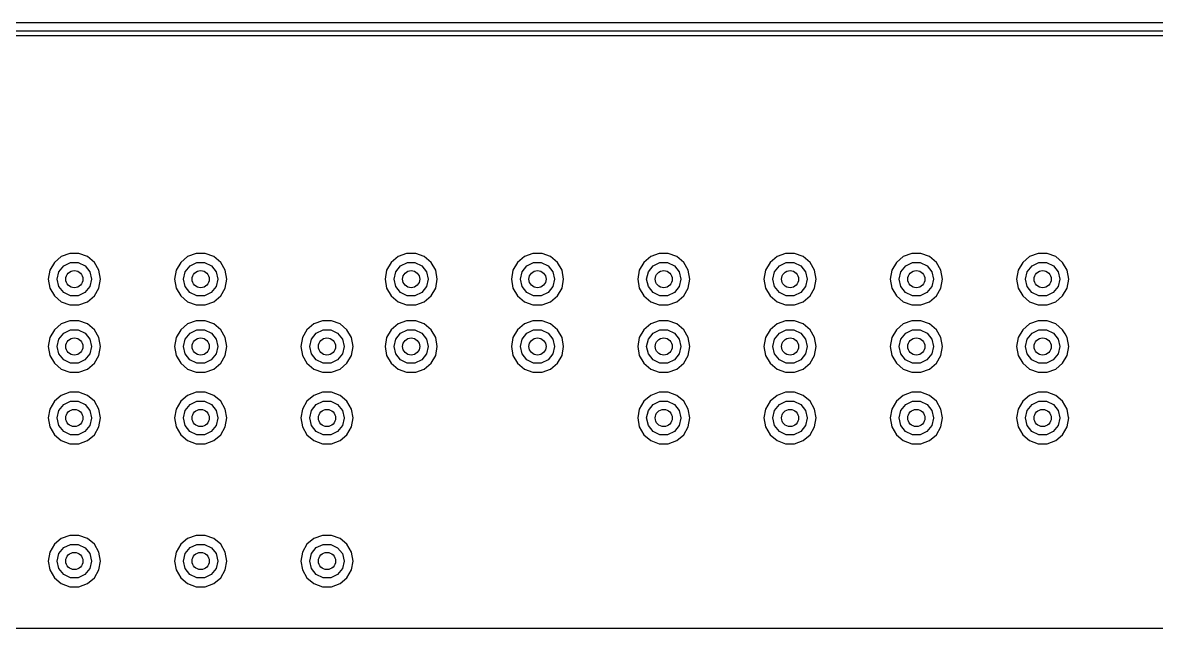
# Model space of a CAD drawing. Extents: x 2.01 to 4.77, y -4.11 to -1.35.
# Drawn here: x 3.106 to 3.636, y -1.636 to -1.352 of the extents above; entities that cross this region are included whole.
import ezdxf

# ---------------------------------------------------------------- set-up
doc = ezdxf.new("R2010")
doc.units = 0
doc.header["$MEASUREMENT"] = 0
doc.layers.add('BLACK', color=7, linetype='CONTINUOUS')

msp = doc.modelspace()

# ---------------------------------------------------------------- linework, layer by layer
at = {"layer": 'BLACK', "linetype": 'CONTINUOUS'}
for p, q in [((2.17516, -1.3524), (4.61217, -1.3524)), ((4.61217, -1.35633), (2.17516, -1.35633)), ((2.17611, -1.35837), (4.61123, -1.35837)), ((3.12382, -1.46187), (3.12057, -1.4646)), ((3.1278, -1.46042), (3.12382, -1.46187)), ((3.13204, -1.46042), (3.1278, -1.46042)), ((3.13602, -1.46187), (3.13204, -1.46042)), ((3.13927, -1.4646), (3.13602, -1.46187)), ((3.18287, -1.46187), (3.17963, -1.4646)), ((3.18686, -1.46042), (3.18287, -1.46187)), ((3.1911, -1.46042), (3.18686, -1.46042)), ((3.19508, -1.46187), (3.1911, -1.46042)), ((3.19833, -1.4646), (3.19508, -1.46187)), ((3.2813, -1.46187), (3.27805, -1.4646)), ((3.28528, -1.46042), (3.2813, -1.46187)), ((3.28952, -1.46042), (3.28528, -1.46042)), ((3.2935, -1.46187), (3.28952, -1.46042)), ((3.29675, -1.4646), (3.2935, -1.46187)), ((3.34035, -1.46187), (3.33711, -1.4646)), ((3.34434, -1.46042), (3.34035, -1.46187)), ((3.34858, -1.46042), (3.34434, -1.46042)), ((3.35256, -1.46187), (3.34858, -1.46042)), ((3.35581, -1.4646), (3.35256, -1.46187)), ((3.39941, -1.46187), (3.39616, -1.4646)), ((3.40339, -1.46042), (3.39941, -1.46187)), ((3.40763, -1.46042), (3.40339, -1.46042)), ((3.41161, -1.46187), (3.40763, -1.46042)), ((3.41486, -1.4646), (3.41161, -1.46187)), ((3.45846, -1.46187), (3.45522, -1.4646)), ((3.46245, -1.46042), (3.45846, -1.46187)), ((3.46669, -1.46042), (3.46245, -1.46042)), ((3.47067, -1.46187), (3.46669, -1.46042)), ((3.47392, -1.4646), (3.47067, -1.46187)), ((3.51752, -1.46187), (3.51427, -1.4646)), ((3.5215, -1.46042), (3.51752, -1.46187)), ((3.52574, -1.46042), (3.5215, -1.46042)), ((3.52972, -1.46187), (3.52574, -1.46042)), ((3.53297, -1.4646), (3.52972, -1.46187)), ((3.57657, -1.46187), (3.57333, -1.4646)), ((3.58056, -1.46042), (3.57657, -1.46187)), ((3.5848, -1.46042), (3.58056, -1.46042)), ((3.58878, -1.46187), (3.5848, -1.46042)), ((3.59203, -1.4646), (3.58878, -1.46187)), ((3.11845, -1.46827), (3.11772, -1.47244)), ((3.12057, -1.4646), (3.11845, -1.46827)), ((3.12272, -1.46896), (3.12494, -1.46618)), ((3.12494, -1.46618), (3.12815, -1.46464)), ((3.12815, -1.46464), (3.13171, -1.46464)), ((3.13171, -1.46464), (3.13491, -1.46619)), ((3.13491, -1.46619), (3.13713, -1.46897)), ((3.14139, -1.46827), (3.13927, -1.4646)), ((3.14213, -1.47244), (3.14139, -1.46827)), ((3.17751, -1.46827), (3.17677, -1.47244)), ((3.17963, -1.4646), (3.17751, -1.46827)), ((3.18177, -1.46896), (3.184, -1.46618)), ((3.184, -1.46618), (3.1872, -1.46464)), ((3.1872, -1.46464), (3.19076, -1.46464)), ((3.19076, -1.46464), (3.19397, -1.46619)), ((3.19397, -1.46619), (3.19618, -1.46897)), ((3.20045, -1.46827), (3.19833, -1.4646)), ((3.20118, -1.47244), (3.20045, -1.46827)), ((3.27593, -1.46827), (3.2752, -1.47244)), ((3.27805, -1.4646), (3.27593, -1.46827)), ((3.2802, -1.46896), (3.28242, -1.46618)), ((3.28242, -1.46618), (3.28563, -1.46464)), ((3.28563, -1.46464), (3.28919, -1.46464)), ((3.28919, -1.46464), (3.29239, -1.46619)), ((3.29239, -1.46619), (3.29461, -1.46897)), ((3.29887, -1.46827), (3.29675, -1.4646)), ((3.29961, -1.47244), (3.29887, -1.46827)), ((3.33499, -1.46827), (3.33425, -1.47244)), ((3.33711, -1.4646), (3.33499, -1.46827)), ((3.33925, -1.46896), (3.34148, -1.46618)), ((3.34148, -1.46618), (3.34468, -1.46464)), ((3.34468, -1.46464), (3.34824, -1.46464)), ((3.34824, -1.46464), (3.35145, -1.46619)), ((3.35145, -1.46619), (3.35367, -1.46897)), ((3.35793, -1.46827), (3.35581, -1.4646)), ((3.35866, -1.47244), (3.35793, -1.46827)), ((3.39404, -1.46827), (3.39331, -1.47244)), ((3.39616, -1.4646), (3.39404, -1.46827)), ((3.39831, -1.46896), (3.40053, -1.46618)), ((3.40053, -1.46618), (3.40374, -1.46464)), ((3.40374, -1.46464), (3.4073, -1.46464)), ((3.4073, -1.46464), (3.4105, -1.46619)), ((3.4105, -1.46619), (3.41272, -1.46897)), ((3.41698, -1.46827), (3.41486, -1.4646)), ((3.41772, -1.47244), (3.41698, -1.46827)), ((3.4531, -1.46827), (3.45236, -1.47244)), ((3.45522, -1.4646), (3.4531, -1.46827)), ((3.45736, -1.46896), (3.45959, -1.46618)), ((3.45959, -1.46618), (3.46279, -1.46464)), ((3.46279, -1.46464), (3.46635, -1.46464)), ((3.46635, -1.46464), (3.46956, -1.46619)), ((3.46956, -1.46619), (3.47178, -1.46897)), ((3.47604, -1.46827), (3.47392, -1.4646)), ((3.47677, -1.47244), (3.47604, -1.46827)), ((3.51215, -1.46827), (3.51142, -1.47244)), ((3.51427, -1.4646), (3.51215, -1.46827)), ((3.51642, -1.46896), (3.51864, -1.46618)), ((3.51864, -1.46618), (3.52185, -1.46464)), ((3.52185, -1.46464), (3.52541, -1.46464)), ((3.52541, -1.46464), (3.52861, -1.46619)), ((3.52861, -1.46619), (3.53083, -1.46897)), ((3.53509, -1.46827), (3.53297, -1.4646)), ((3.53583, -1.47244), (3.53509, -1.46827)), ((3.57121, -1.46827), (3.57047, -1.47244)), ((3.57333, -1.4646), (3.57121, -1.46827)), ((3.57547, -1.46896), (3.5777, -1.46618)), ((3.5777, -1.46618), (3.5809, -1.46464)), ((3.5809, -1.46464), (3.58446, -1.46464)), ((3.58446, -1.46464), (3.58767, -1.46619)), ((3.58767, -1.46619), (3.58989, -1.46897)), ((3.59415, -1.46827), (3.59203, -1.4646)), ((3.59488, -1.47244), (3.59415, -1.46827)), ((3.11772, -1.47244), (3.11845, -1.47662)), ((3.12192, -1.47243), (3.12272, -1.46896)), ((3.12271, -1.4759), (3.12192, -1.47243)), ((3.13792, -1.47247), (3.13712, -1.47594)), ((3.13713, -1.46897), (3.13792, -1.47244)), ((3.13792, -1.47244), (3.13792, -1.47247)), ((3.14139, -1.47662), (3.14213, -1.47244)), ((3.17677, -1.47244), (3.17751, -1.47662)), ((3.18098, -1.47243), (3.18177, -1.46896)), ((3.18176, -1.4759), (3.18098, -1.47243)), ((3.19698, -1.47247), (3.19617, -1.47594)), ((3.19618, -1.46897), (3.19698, -1.47244)), ((3.19698, -1.47244), (3.19698, -1.47247)), ((3.20045, -1.47662), (3.20118, -1.47244)), ((3.2752, -1.47244), (3.27593, -1.47662)), ((3.2794, -1.47243), (3.2802, -1.46896)), ((3.28019, -1.4759), (3.2794, -1.47243)), ((3.2954, -1.47247), (3.2946, -1.47594)), ((3.29461, -1.46897), (3.2954, -1.47244)), ((3.2954, -1.47244), (3.2954, -1.47247)), ((3.29887, -1.47662), (3.29961, -1.47244)), ((3.33425, -1.47244), (3.33499, -1.47662)), ((3.33846, -1.47243), (3.33925, -1.46896)), ((3.33924, -1.4759), (3.33846, -1.47243)), ((3.35446, -1.47247), (3.35365, -1.47594)), ((3.35367, -1.46897), (3.35446, -1.47244)), ((3.35446, -1.47244), (3.35446, -1.47247)), ((3.35793, -1.47662), (3.35866, -1.47244)), ((3.39331, -1.47244), (3.39404, -1.47662)), ((3.39751, -1.47243), (3.39831, -1.46896)), ((3.3983, -1.4759), (3.39751, -1.47243)), ((3.41351, -1.47247), (3.41271, -1.47594)), ((3.41272, -1.46897), (3.41351, -1.47244)), ((3.41351, -1.47244), (3.41351, -1.47247)), ((3.41698, -1.47662), (3.41772, -1.47244)), ((3.45236, -1.47244), (3.4531, -1.47662)), ((3.45657, -1.47243), (3.45736, -1.46896)), ((3.45735, -1.4759), (3.45657, -1.47243)), ((3.47257, -1.47247), (3.47176, -1.47594)), ((3.47178, -1.46897), (3.47257, -1.47244)), ((3.47257, -1.47244), (3.47257, -1.47247)), ((3.47604, -1.47662), (3.47677, -1.47244)), ((3.51142, -1.47244), (3.51215, -1.47662)), ((3.51562, -1.47243), (3.51642, -1.46896)), ((3.51641, -1.4759), (3.51562, -1.47243)), ((3.53162, -1.47247), (3.53082, -1.47594)), ((3.53083, -1.46897), (3.53162, -1.47244)), ((3.53162, -1.47244), (3.53162, -1.47247)), ((3.53509, -1.47662), (3.53583, -1.47244)), ((3.57047, -1.47244), (3.57121, -1.47662)), ((3.57468, -1.47243), (3.57547, -1.46896)), ((3.57546, -1.4759), (3.57468, -1.47243)), ((3.59068, -1.47247), (3.58987, -1.47594)), ((3.58989, -1.46897), (3.59068, -1.47244)), ((3.59068, -1.47244), (3.59068, -1.47247)), ((3.59415, -1.47662), (3.59488, -1.47244)), ((3.11845, -1.47662), (3.12057, -1.48029)), ((3.12492, -1.47868), (3.12271, -1.4759)), ((3.12812, -1.48024), (3.12492, -1.47868)), ((3.13489, -1.47871), (3.13168, -1.48025)), ((3.13712, -1.47594), (3.13489, -1.47871)), ((3.13927, -1.48029), (3.14139, -1.47662)), ((3.17751, -1.47662), (3.17963, -1.48029)), ((3.18397, -1.47868), (3.18176, -1.4759)), ((3.18718, -1.48024), (3.18397, -1.47868)), ((3.19395, -1.47871), (3.19074, -1.48025)), ((3.19617, -1.47594), (3.19395, -1.47871)), ((3.19833, -1.48029), (3.20045, -1.47662)), ((3.27593, -1.47662), (3.27805, -1.48029)), ((3.2824, -1.47868), (3.28019, -1.4759)), ((3.2856, -1.48024), (3.2824, -1.47868)), ((3.29237, -1.47871), (3.28916, -1.48025)), ((3.2946, -1.47594), (3.29237, -1.47871)), ((3.29675, -1.48029), (3.29887, -1.47662)), ((3.33499, -1.47662), (3.33711, -1.48029)), ((3.34145, -1.47868), (3.33924, -1.4759)), ((3.34466, -1.48024), (3.34145, -1.47868)), ((3.35143, -1.47871), (3.34822, -1.48025)), ((3.35365, -1.47594), (3.35143, -1.47871)), ((3.35581, -1.48029), (3.35793, -1.47662)), ((3.39404, -1.47662), (3.39616, -1.48029)), ((3.40051, -1.47868), (3.3983, -1.4759)), ((3.40371, -1.48024), (3.40051, -1.47868)), ((3.41048, -1.47871), (3.40727, -1.48025)), ((3.41271, -1.47594), (3.41048, -1.47871)), ((3.41486, -1.48029), (3.41698, -1.47662)), ((3.4531, -1.47662), (3.45522, -1.48029)), ((3.45957, -1.47868), (3.45735, -1.4759)), ((3.46277, -1.48024), (3.45957, -1.47868)), ((3.46954, -1.47871), (3.46633, -1.48025)), ((3.47176, -1.47594), (3.46954, -1.47871)), ((3.47392, -1.48029), (3.47604, -1.47662)), ((3.51215, -1.47662), (3.51427, -1.48029)), ((3.51862, -1.47868), (3.51641, -1.4759)), ((3.52182, -1.48024), (3.51862, -1.47868)), ((3.52859, -1.47871), (3.52538, -1.48025)), ((3.53082, -1.47594), (3.52859, -1.47871)), ((3.53297, -1.48029), (3.53509, -1.47662)), ((3.57121, -1.47662), (3.57333, -1.48029)), ((3.57768, -1.47868), (3.57546, -1.4759)), ((3.58088, -1.48024), (3.57768, -1.47868)), ((3.58765, -1.47871), (3.58444, -1.48025)), ((3.58987, -1.47594), (3.58765, -1.47871)), ((3.59203, -1.48029), (3.59415, -1.47662)), ((3.12057, -1.48029), (3.12382, -1.48301)), ((3.12382, -1.48301), (3.1278, -1.48446)), ((3.13168, -1.48025), (3.12812, -1.48024)), ((3.13204, -1.48446), (3.13602, -1.48301)), ((3.13602, -1.48301), (3.13927, -1.48029)), ((3.17963, -1.48029), (3.18287, -1.48301)), ((3.18287, -1.48301), (3.18686, -1.48446)), ((3.19074, -1.48025), (3.18718, -1.48024)), ((3.1911, -1.48446), (3.19508, -1.48301)), ((3.19508, -1.48301), (3.19833, -1.48029)), ((3.27805, -1.48029), (3.2813, -1.48301)), ((3.2813, -1.48301), (3.28528, -1.48446)), ((3.28916, -1.48025), (3.2856, -1.48024)), ((3.28952, -1.48446), (3.2935, -1.48301)), ((3.2935, -1.48301), (3.29675, -1.48029)), ((3.33711, -1.48029), (3.34035, -1.48301)), ((3.34035, -1.48301), (3.34434, -1.48446)), ((3.34822, -1.48025), (3.34466, -1.48024)), ((3.34858, -1.48446), (3.35256, -1.48301)), ((3.35256, -1.48301), (3.35581, -1.48029)), ((3.39616, -1.48029), (3.39941, -1.48301)), ((3.39941, -1.48301), (3.40339, -1.48446)), ((3.40727, -1.48025), (3.40371, -1.48024)), ((3.40763, -1.48446), (3.41161, -1.48301)), ((3.41161, -1.48301), (3.41486, -1.48029)), ((3.45522, -1.48029), (3.45846, -1.48301)), ((3.45846, -1.48301), (3.46245, -1.48446)), ((3.46633, -1.48025), (3.46277, -1.48024)), ((3.46669, -1.48446), (3.47067, -1.48301)), ((3.47067, -1.48301), (3.47392, -1.48029)), ((3.51427, -1.48029), (3.51752, -1.48301)), ((3.51752, -1.48301), (3.5215, -1.48446)), ((3.52538, -1.48025), (3.52182, -1.48024)), ((3.52574, -1.48446), (3.52972, -1.48301)), ((3.52972, -1.48301), (3.53297, -1.48029)), ((3.57333, -1.48029), (3.57657, -1.48301)), ((3.57657, -1.48301), (3.58056, -1.48446)), ((3.58444, -1.48025), (3.58088, -1.48024)), ((3.5848, -1.48446), (3.58878, -1.48301)), ((3.58878, -1.48301), (3.59203, -1.48029)), ((3.1278, -1.48446), (3.13204, -1.48446)), ((3.18686, -1.48446), (3.1911, -1.48446)), ((3.28528, -1.48446), (3.28952, -1.48446)), ((3.34434, -1.48446), (3.34858, -1.48446)), ((3.40339, -1.48446), (3.40763, -1.48446)), ((3.46245, -1.48446), (3.46669, -1.48446)), ((3.5215, -1.48446), (3.52574, -1.48446)), ((3.58056, -1.48446), (3.5848, -1.48446)), ((3.12382, -1.49337), (3.12057, -1.49609)), ((3.1278, -1.49192), (3.12382, -1.49337)), ((3.13204, -1.49192), (3.1278, -1.49192)), ((3.13602, -1.49337), (3.13204, -1.49192)), ((3.13927, -1.49609), (3.13602, -1.49337)), ((3.18287, -1.49337), (3.17963, -1.49609)), ((3.18686, -1.49192), (3.18287, -1.49337)), ((3.1911, -1.49192), (3.18686, -1.49192)), ((3.19508, -1.49337), (3.1911, -1.49192)), ((3.19833, -1.49609), (3.19508, -1.49337)), ((3.24193, -1.49337), (3.23868, -1.49609)), ((3.24591, -1.49192), (3.24193, -1.49337)), ((3.25015, -1.49192), (3.24591, -1.49192)), ((3.25413, -1.49337), (3.25015, -1.49192)), ((3.25738, -1.49609), (3.25413, -1.49337)), ((3.2813, -1.49337), (3.27805, -1.49609)), ((3.28528, -1.49192), (3.2813, -1.49337)), ((3.28952, -1.49192), (3.28528, -1.49192)), ((3.2935, -1.49337), (3.28952, -1.49192)), ((3.29675, -1.49609), (3.2935, -1.49337)), ((3.34035, -1.49337), (3.33711, -1.49609)), ((3.34434, -1.49192), (3.34035, -1.49337)), ((3.34858, -1.49192), (3.34434, -1.49192)), ((3.35256, -1.49337), (3.34858, -1.49192)), ((3.35581, -1.49609), (3.35256, -1.49337)), ((3.39941, -1.49337), (3.39616, -1.49609)), ((3.40339, -1.49192), (3.39941, -1.49337)), ((3.40763, -1.49192), (3.40339, -1.49192)), ((3.41161, -1.49337), (3.40763, -1.49192)), ((3.41486, -1.49609), (3.41161, -1.49337)), ((3.45846, -1.49337), (3.45522, -1.49609)), ((3.46245, -1.49192), (3.45846, -1.49337)), ((3.46669, -1.49192), (3.46245, -1.49192)), ((3.47067, -1.49337), (3.46669, -1.49192)), ((3.47392, -1.49609), (3.47067, -1.49337)), ((3.51752, -1.49337), (3.51427, -1.49609)), ((3.5215, -1.49192), (3.51752, -1.49337)), ((3.52574, -1.49192), (3.5215, -1.49192)), ((3.52972, -1.49337), (3.52574, -1.49192)), ((3.53297, -1.49609), (3.52972, -1.49337)), ((3.57657, -1.49337), (3.57333, -1.49609)), ((3.58056, -1.49192), (3.57657, -1.49337)), ((3.5848, -1.49192), (3.58056, -1.49192)), ((3.58878, -1.49337), (3.5848, -1.49192)), ((3.59203, -1.49609), (3.58878, -1.49337)), ((3.11845, -1.49976), (3.11772, -1.50394)), ((3.12057, -1.49609), (3.11845, -1.49976)), ((3.12272, -1.50046), (3.12494, -1.49768)), ((3.12494, -1.49768), (3.12815, -1.49614)), ((3.12815, -1.49614), (3.13171, -1.49614)), ((3.13171, -1.49614), (3.13491, -1.49768)), ((3.13491, -1.49768), (3.13713, -1.50047)), ((3.14139, -1.49976), (3.13927, -1.49609)), ((3.14213, -1.50394), (3.14139, -1.49976)), ((3.17751, -1.49976), (3.17677, -1.50394)), ((3.17963, -1.49609), (3.17751, -1.49976)), ((3.18177, -1.50046), (3.184, -1.49768)), ((3.184, -1.49768), (3.1872, -1.49614)), ((3.1872, -1.49614), (3.19076, -1.49614)), ((3.19076, -1.49614), (3.19397, -1.49768)), ((3.19397, -1.49768), (3.19618, -1.50047)), ((3.20045, -1.49976), (3.19833, -1.49609)), ((3.20118, -1.50394), (3.20045, -1.49976)), ((3.23656, -1.49976), (3.23583, -1.50394)), ((3.23868, -1.49609), (3.23656, -1.49976)), ((3.24083, -1.50046), (3.24305, -1.49768)), ((3.24305, -1.49768), (3.24626, -1.49614)), ((3.24626, -1.49614), (3.24982, -1.49614)), ((3.24982, -1.49614), (3.25302, -1.49768)), ((3.25302, -1.49768), (3.25524, -1.50047)), ((3.2595, -1.49976), (3.25738, -1.49609)), ((3.26024, -1.50394), (3.2595, -1.49976)), ((3.27593, -1.49976), (3.2752, -1.50394)), ((3.27805, -1.49609), (3.27593, -1.49976)), ((3.2802, -1.50046), (3.28242, -1.49768)), ((3.28242, -1.49768), (3.28563, -1.49614)), ((3.28563, -1.49614), (3.28919, -1.49614)), ((3.28919, -1.49614), (3.29239, -1.49768)), ((3.29239, -1.49768), (3.29461, -1.50047)), ((3.29887, -1.49976), (3.29675, -1.49609)), ((3.29961, -1.50394), (3.29887, -1.49976)), ((3.33499, -1.49976), (3.33425, -1.50394)), ((3.33711, -1.49609), (3.33499, -1.49976)), ((3.33925, -1.50046), (3.34148, -1.49768)), ((3.34148, -1.49768), (3.34468, -1.49614)), ((3.34468, -1.49614), (3.34824, -1.49614)), ((3.34824, -1.49614), (3.35145, -1.49768)), ((3.35145, -1.49768), (3.35367, -1.50047)), ((3.35793, -1.49976), (3.35581, -1.49609)), ((3.35866, -1.50394), (3.35793, -1.49976)), ((3.39404, -1.49976), (3.39331, -1.50394)), ((3.39616, -1.49609), (3.39404, -1.49976)), ((3.39831, -1.50046), (3.40053, -1.49768)), ((3.40053, -1.49768), (3.40374, -1.49614)), ((3.40374, -1.49614), (3.4073, -1.49614)), ((3.4073, -1.49614), (3.4105, -1.49768)), ((3.4105, -1.49768), (3.41272, -1.50047)), ((3.41698, -1.49976), (3.41486, -1.49609)), ((3.41772, -1.50394), (3.41698, -1.49976)), ((3.4531, -1.49976), (3.45236, -1.50394)), ((3.45522, -1.49609), (3.4531, -1.49976)), ((3.45736, -1.50046), (3.45959, -1.49768)), ((3.45959, -1.49768), (3.46279, -1.49614)), ((3.46279, -1.49614), (3.46635, -1.49614)), ((3.46635, -1.49614), (3.46956, -1.49768)), ((3.46956, -1.49768), (3.47178, -1.50047)), ((3.47604, -1.49976), (3.47392, -1.49609)), ((3.47677, -1.50394), (3.47604, -1.49976)), ((3.51215, -1.49976), (3.51142, -1.50394)), ((3.51427, -1.49609), (3.51215, -1.49976)), ((3.51642, -1.50046), (3.51864, -1.49768)), ((3.51864, -1.49768), (3.52185, -1.49614)), ((3.52185, -1.49614), (3.52541, -1.49614)), ((3.52541, -1.49614), (3.52861, -1.49768)), ((3.52861, -1.49768), (3.53083, -1.50047)), ((3.53509, -1.49976), (3.53297, -1.49609)), ((3.53583, -1.50394), (3.53509, -1.49976)), ((3.57121, -1.49976), (3.57047, -1.50394)), ((3.57333, -1.49609), (3.57121, -1.49976)), ((3.57547, -1.50046), (3.5777, -1.49768)), ((3.5777, -1.49768), (3.5809, -1.49614)), ((3.5809, -1.49614), (3.58446, -1.49614)), ((3.58446, -1.49614), (3.58767, -1.49768)), ((3.58767, -1.49768), (3.58989, -1.50047)), ((3.59315, -1.49803), (3.59203, -1.49609)), ((3.59415, -1.49976), (3.59315, -1.49803)), ((3.59488, -1.50394), (3.59415, -1.49976)), ((3.11772, -1.50394), (3.11845, -1.50811)), ((3.12192, -1.50392), (3.12272, -1.50046)), ((3.12271, -1.50739), (3.12192, -1.50392)), ((3.13792, -1.50396), (3.13712, -1.50743)), ((3.13713, -1.50047), (3.13792, -1.50394)), ((3.13792, -1.50394), (3.13792, -1.50396)), ((3.14139, -1.50811), (3.14213, -1.50394)), ((3.17677, -1.50394), (3.17751, -1.50811)), ((3.18098, -1.50392), (3.18177, -1.50046)), ((3.18176, -1.50739), (3.18098, -1.50392)), ((3.19698, -1.50396), (3.19617, -1.50743)), ((3.19618, -1.50047), (3.19698, -1.50394)), ((3.19698, -1.50394), (3.19698, -1.50396)), ((3.20045, -1.50811), (3.20118, -1.50394)), ((3.23583, -1.50394), (3.23656, -1.50811)), ((3.24003, -1.50392), (3.24083, -1.50046)), ((3.24082, -1.50739), (3.24003, -1.50392)), ((3.25603, -1.50396), (3.25523, -1.50743)), ((3.25524, -1.50047), (3.25603, -1.50394)), ((3.25603, -1.50394), (3.25603, -1.50396)), ((3.2595, -1.50811), (3.26024, -1.50394)), ((3.2752, -1.50394), (3.27593, -1.50811)), ((3.2794, -1.50392), (3.2802, -1.50046)), ((3.28019, -1.50739), (3.2794, -1.50392)), ((3.2954, -1.50396), (3.2946, -1.50743)), ((3.29461, -1.50047), (3.2954, -1.50394)), ((3.2954, -1.50394), (3.2954, -1.50396)), ((3.29887, -1.50811), (3.29961, -1.50394)), ((3.33425, -1.50394), (3.33499, -1.50811)), ((3.33846, -1.50392), (3.33925, -1.50046)), ((3.33924, -1.50739), (3.33846, -1.50392)), ((3.35446, -1.50396), (3.35365, -1.50743)), ((3.35367, -1.50047), (3.35446, -1.50394)), ((3.35446, -1.50394), (3.35446, -1.50396)), ((3.35793, -1.50811), (3.35866, -1.50394)), ((3.39331, -1.50394), (3.39404, -1.50811)), ((3.39751, -1.50392), (3.39831, -1.50046)), ((3.3983, -1.50739), (3.39751, -1.50392)), ((3.41351, -1.50396), (3.41271, -1.50743)), ((3.41272, -1.50047), (3.41351, -1.50394)), ((3.41351, -1.50394), (3.41351, -1.50396)), ((3.41698, -1.50811), (3.41772, -1.50394)), ((3.45236, -1.50394), (3.4531, -1.50811)), ((3.45657, -1.50392), (3.45736, -1.50046)), ((3.45735, -1.50739), (3.45657, -1.50392)), ((3.47257, -1.50396), (3.47176, -1.50743)), ((3.47178, -1.50047), (3.47257, -1.50394)), ((3.47257, -1.50394), (3.47257, -1.50396)), ((3.47604, -1.50811), (3.47677, -1.50394)), ((3.51142, -1.50394), (3.51215, -1.50811)), ((3.51562, -1.50392), (3.51642, -1.50046)), ((3.51641, -1.50739), (3.51562, -1.50392)), ((3.53162, -1.50396), (3.53082, -1.50743)), ((3.53083, -1.50047), (3.53162, -1.50394)), ((3.53162, -1.50394), (3.53162, -1.50396)), ((3.53509, -1.50811), (3.53583, -1.50394)), ((3.57047, -1.50394), (3.57121, -1.50811)), ((3.57468, -1.50392), (3.57547, -1.50046)), ((3.57546, -1.50739), (3.57468, -1.50392)), ((3.59068, -1.50396), (3.58987, -1.50743)), ((3.58989, -1.50047), (3.59068, -1.50394)), ((3.59068, -1.50394), (3.59068, -1.50396)), ((3.59415, -1.50811), (3.59488, -1.50394)), ((3.11845, -1.50811), (3.12057, -1.51178)), ((3.12492, -1.51018), (3.12271, -1.50739)), ((3.12812, -1.51173), (3.12492, -1.51018)), ((3.13489, -1.51021), (3.13168, -1.51174)), ((3.13712, -1.50743), (3.13489, -1.51021)), ((3.13927, -1.51178), (3.14139, -1.50811)), ((3.17751, -1.50811), (3.17963, -1.51178)), ((3.18397, -1.51018), (3.18176, -1.50739)), ((3.18718, -1.51173), (3.18397, -1.51018)), ((3.19395, -1.51021), (3.19074, -1.51174)), ((3.19617, -1.50743), (3.19395, -1.51021)), ((3.19833, -1.51178), (3.20045, -1.50811)), ((3.23656, -1.50811), (3.23868, -1.51178)), ((3.24303, -1.51018), (3.24082, -1.50739)), ((3.24623, -1.51173), (3.24303, -1.51018)), ((3.253, -1.51021), (3.24979, -1.51174)), ((3.25523, -1.50743), (3.253, -1.51021)), ((3.25738, -1.51178), (3.2595, -1.50811)), ((3.27593, -1.50811), (3.27805, -1.51178)), ((3.2824, -1.51018), (3.28019, -1.50739)), ((3.2856, -1.51173), (3.2824, -1.51018)), ((3.29237, -1.51021), (3.28916, -1.51174)), ((3.2946, -1.50743), (3.29237, -1.51021)), ((3.29675, -1.51178), (3.29887, -1.50811)), ((3.33499, -1.50811), (3.33711, -1.51178)), ((3.34145, -1.51018), (3.33924, -1.50739)), ((3.34466, -1.51173), (3.34145, -1.51018)), ((3.35143, -1.51021), (3.34822, -1.51174)), ((3.35365, -1.50743), (3.35143, -1.51021)), ((3.35581, -1.51178), (3.35793, -1.50811)), ((3.39404, -1.50811), (3.39616, -1.51178)), ((3.40051, -1.51018), (3.3983, -1.50739)), ((3.40371, -1.51173), (3.40051, -1.51018)), ((3.41048, -1.51021), (3.40727, -1.51174)), ((3.41271, -1.50743), (3.41048, -1.51021)), ((3.41486, -1.51178), (3.41698, -1.50811)), ((3.4531, -1.50811), (3.45522, -1.51178)), ((3.45957, -1.51018), (3.45735, -1.50739)), ((3.46277, -1.51173), (3.45957, -1.51018)), ((3.46954, -1.51021), (3.46633, -1.51174)), ((3.47176, -1.50743), (3.46954, -1.51021)), ((3.47392, -1.51178), (3.47604, -1.50811)), ((3.51215, -1.50811), (3.51427, -1.51178)), ((3.51862, -1.51018), (3.51641, -1.50739)), ((3.52182, -1.51173), (3.51862, -1.51018)), ((3.52859, -1.51021), (3.52538, -1.51174)), ((3.53082, -1.50743), (3.52859, -1.51021)), ((3.53297, -1.51178), (3.53509, -1.50811)), ((3.57121, -1.50811), (3.57333, -1.51178)), ((3.57768, -1.51018), (3.57546, -1.50739)), ((3.58088, -1.51173), (3.57768, -1.51018)), ((3.58765, -1.51021), (3.58444, -1.51174)), ((3.58987, -1.50743), (3.58765, -1.51021)), ((3.59203, -1.51178), (3.59415, -1.50811)), ((3.12057, -1.51178), (3.12382, -1.51451)), ((3.12382, -1.51451), (3.1278, -1.51596)), ((3.1278, -1.51596), (3.13204, -1.51596)), ((3.13168, -1.51174), (3.12812, -1.51173)), ((3.13204, -1.51596), (3.13602, -1.51451)), ((3.13602, -1.51451), (3.13927, -1.51178)), ((3.17963, -1.51178), (3.18287, -1.51451)), ((3.18287, -1.51451), (3.18686, -1.51596)), ((3.18686, -1.51596), (3.1911, -1.51596)), ((3.19074, -1.51174), (3.18718, -1.51173)), ((3.1911, -1.51596), (3.19508, -1.51451)), ((3.19508, -1.51451), (3.19833, -1.51178)), ((3.23868, -1.51178), (3.24193, -1.51451)), ((3.24193, -1.51451), (3.24591, -1.51596)), ((3.24591, -1.51596), (3.25015, -1.51596)), ((3.24979, -1.51174), (3.24623, -1.51173)), ((3.25015, -1.51596), (3.25413, -1.51451)), ((3.25413, -1.51451), (3.25738, -1.51178)), ((3.27805, -1.51178), (3.2813, -1.51451)), ((3.2813, -1.51451), (3.28528, -1.51596)), ((3.28528, -1.51596), (3.28952, -1.51596)), ((3.28916, -1.51174), (3.2856, -1.51173)), ((3.28952, -1.51596), (3.2935, -1.51451)), ((3.2935, -1.51451), (3.29675, -1.51178)), ((3.33711, -1.51178), (3.34035, -1.51451)), ((3.34035, -1.51451), (3.34434, -1.51596)), ((3.34434, -1.51596), (3.34858, -1.51596)), ((3.34822, -1.51174), (3.34466, -1.51173)), ((3.34858, -1.51596), (3.35256, -1.51451)), ((3.35256, -1.51451), (3.35581, -1.51178)), ((3.39616, -1.51178), (3.39941, -1.51451)), ((3.39941, -1.51451), (3.40339, -1.51596)), ((3.40339, -1.51596), (3.40763, -1.51596)), ((3.40727, -1.51174), (3.40371, -1.51173)), ((3.40763, -1.51596), (3.41161, -1.51451)), ((3.41161, -1.51451), (3.41486, -1.51178)), ((3.45522, -1.51178), (3.45846, -1.51451)), ((3.45846, -1.51451), (3.46245, -1.51596)), ((3.46245, -1.51596), (3.46669, -1.51596)), ((3.46633, -1.51174), (3.46277, -1.51173)), ((3.46669, -1.51596), (3.47067, -1.51451)), ((3.47067, -1.51451), (3.47392, -1.51178)), ((3.51427, -1.51178), (3.51752, -1.51451)), ((3.51752, -1.51451), (3.5215, -1.51596)), ((3.5215, -1.51596), (3.52574, -1.51596)), ((3.52538, -1.51174), (3.52182, -1.51173)), ((3.52574, -1.51596), (3.52972, -1.51451)), ((3.52972, -1.51451), (3.53297, -1.51178)), ((3.57333, -1.51178), (3.57657, -1.51451)), ((3.57657, -1.51451), (3.58056, -1.51596)), ((3.58056, -1.51596), (3.5848, -1.51596)), ((3.58444, -1.51174), (3.58088, -1.51173)), ((3.5848, -1.51596), (3.58878, -1.51451)), ((3.58878, -1.51451), (3.59203, -1.51178)), ((3.1278, -1.52538), (3.12382, -1.52683)), ((3.13204, -1.52538), (3.1278, -1.52538)), ((3.13602, -1.52683), (3.13204, -1.52538)), ((3.18686, -1.52538), (3.18287, -1.52683)), ((3.1911, -1.52538), (3.18686, -1.52538)), ((3.19508, -1.52683), (3.1911, -1.52538)), ((3.24591, -1.52538), (3.24193, -1.52683)), ((3.25015, -1.52538), (3.24591, -1.52538)), ((3.25413, -1.52683), (3.25015, -1.52538)), ((3.40339, -1.52538), (3.39941, -1.52683)), ((3.40763, -1.52538), (3.40339, -1.52538)), ((3.41161, -1.52683), (3.40763, -1.52538)), ((3.46245, -1.52538), (3.45846, -1.52683)), ((3.46669, -1.52538), (3.46245, -1.52538)), ((3.47067, -1.52683), (3.46669, -1.52538)), ((3.5215, -1.52538), (3.51752, -1.52683)), ((3.52574, -1.52538), (3.5215, -1.52538)), ((3.52972, -1.52683), (3.52574, -1.52538)), ((3.58056, -1.52538), (3.57657, -1.52683)), ((3.5848, -1.52538), (3.58056, -1.52538)), ((3.58878, -1.52683), (3.5848, -1.52538)), ((3.12057, -1.52956), (3.11845, -1.53323)), ((3.12382, -1.52683), (3.12057, -1.52956)), ((3.12272, -1.53392), (3.12494, -1.53114)), ((3.12494, -1.53114), (3.12815, -1.5296)), ((3.12815, -1.5296), (3.13171, -1.5296)), ((3.13171, -1.5296), (3.13491, -1.53115)), ((3.13491, -1.53115), (3.13713, -1.53393)), ((3.13927, -1.52956), (3.13602, -1.52683)), ((3.14139, -1.53323), (3.13927, -1.52956)), ((3.17963, -1.52956), (3.17751, -1.53323)), ((3.18287, -1.52683), (3.17963, -1.52956)), ((3.18177, -1.53392), (3.184, -1.53114)), ((3.184, -1.53114), (3.1872, -1.5296)), ((3.1872, -1.5296), (3.19076, -1.5296)), ((3.19076, -1.5296), (3.19397, -1.53115)), ((3.19397, -1.53115), (3.19618, -1.53393)), ((3.19833, -1.52956), (3.19508, -1.52683)), ((3.20045, -1.53323), (3.19833, -1.52956)), ((3.23868, -1.52956), (3.23656, -1.53323)), ((3.24193, -1.52683), (3.23868, -1.52956)), ((3.24083, -1.53392), (3.24305, -1.53114)), ((3.24305, -1.53114), (3.24626, -1.5296)), ((3.24626, -1.5296), (3.24982, -1.5296)), ((3.24982, -1.5296), (3.25302, -1.53115)), ((3.25302, -1.53115), (3.25524, -1.53393)), ((3.25738, -1.52956), (3.25413, -1.52683)), ((3.2595, -1.53323), (3.25738, -1.52956)), ((3.39616, -1.52956), (3.39404, -1.53323)), ((3.39941, -1.52683), (3.39616, -1.52956)), ((3.39831, -1.53392), (3.40053, -1.53114)), ((3.40053, -1.53114), (3.40374, -1.5296)), ((3.40374, -1.5296), (3.4073, -1.5296)), ((3.4073, -1.5296), (3.4105, -1.53115)), ((3.4105, -1.53115), (3.41272, -1.53393)), ((3.41486, -1.52956), (3.41161, -1.52683)), ((3.41698, -1.53323), (3.41486, -1.52956)), ((3.45522, -1.52956), (3.4531, -1.53323)), ((3.45846, -1.52683), (3.45522, -1.52956)), ((3.45736, -1.53392), (3.45959, -1.53114)), ((3.45959, -1.53114), (3.46279, -1.5296)), ((3.46279, -1.5296), (3.46635, -1.5296)), ((3.46635, -1.5296), (3.46956, -1.53115)), ((3.46956, -1.53115), (3.47178, -1.53393)), ((3.47392, -1.52956), (3.47067, -1.52683)), ((3.47604, -1.53323), (3.47392, -1.52956)), ((3.51427, -1.52956), (3.51215, -1.53323)), ((3.51752, -1.52683), (3.51427, -1.52956)), ((3.51642, -1.53392), (3.51864, -1.53114)), ((3.51864, -1.53114), (3.52185, -1.5296)), ((3.52185, -1.5296), (3.52541, -1.5296)), ((3.52541, -1.5296), (3.52861, -1.53115)), ((3.52861, -1.53115), (3.53083, -1.53393)), ((3.53297, -1.52956), (3.52972, -1.52683)), ((3.53509, -1.53323), (3.53297, -1.52956)), ((3.57333, -1.52956), (3.57121, -1.53323)), ((3.57657, -1.52683), (3.57333, -1.52956)), ((3.57547, -1.53392), (3.5777, -1.53114)), ((3.5777, -1.53114), (3.5809, -1.5296)), ((3.5809, -1.5296), (3.58446, -1.5296)), ((3.58446, -1.5296), (3.58767, -1.53115)), ((3.58767, -1.53115), (3.58989, -1.53393)), ((3.59203, -1.52956), (3.58878, -1.52683)), ((3.59415, -1.53323), (3.59203, -1.52956)), ((3.11845, -1.53323), (3.11772, -1.5374)), ((3.12192, -1.53739), (3.12272, -1.53392)), ((3.13713, -1.53393), (3.13792, -1.5374)), ((3.14213, -1.5374), (3.14139, -1.53323)), ((3.17751, -1.53323), (3.17677, -1.5374)), ((3.18098, -1.53739), (3.18177, -1.53392)), ((3.19618, -1.53393), (3.19698, -1.5374)), ((3.20118, -1.5374), (3.20045, -1.53323)), ((3.23656, -1.53323), (3.23583, -1.5374)), ((3.24003, -1.53739), (3.24083, -1.53392)), ((3.25524, -1.53393), (3.25603, -1.5374)), ((3.26024, -1.5374), (3.2595, -1.53323)), ((3.39404, -1.53323), (3.39331, -1.5374)), ((3.39751, -1.53739), (3.39831, -1.53392)), ((3.41272, -1.53393), (3.41351, -1.5374)), ((3.41772, -1.5374), (3.41698, -1.53323)), ((3.4531, -1.53323), (3.45236, -1.5374)), ((3.45657, -1.53739), (3.45736, -1.53392)), ((3.47178, -1.53393), (3.47257, -1.5374)), ((3.47677, -1.5374), (3.47604, -1.53323)), ((3.51215, -1.53323), (3.51142, -1.5374)), ((3.51562, -1.53739), (3.51642, -1.53392)), ((3.53083, -1.53393), (3.53162, -1.5374)), ((3.53583, -1.5374), (3.53509, -1.53323)), ((3.57121, -1.53323), (3.57047, -1.5374)), ((3.57468, -1.53739), (3.57547, -1.53392)), ((3.58989, -1.53393), (3.59068, -1.5374)), ((3.59483, -1.53711), (3.59415, -1.53323)), ((3.59488, -1.5374), (3.59483, -1.53711)), ((3.11772, -1.5374), (3.11845, -1.54158)), ((3.11845, -1.54158), (3.12057, -1.54525)), ((3.12271, -1.54086), (3.12192, -1.53739)), ((3.12492, -1.54364), (3.12271, -1.54086)), ((3.13712, -1.5409), (3.13489, -1.54367)), ((3.13792, -1.53743), (3.13712, -1.5409)), ((3.13792, -1.5374), (3.13792, -1.53743)), ((3.13927, -1.54525), (3.14139, -1.54158)), ((3.14139, -1.54158), (3.14213, -1.5374)), ((3.17677, -1.5374), (3.17751, -1.54158)), ((3.17751, -1.54158), (3.17963, -1.54525)), ((3.18176, -1.54086), (3.18098, -1.53739)), ((3.18397, -1.54364), (3.18176, -1.54086)), ((3.19617, -1.5409), (3.19395, -1.54367)), ((3.19698, -1.53743), (3.19617, -1.5409)), ((3.19698, -1.5374), (3.19698, -1.53743)), ((3.19833, -1.54525), (3.20045, -1.54158)), ((3.20045, -1.54158), (3.20118, -1.5374)), ((3.23583, -1.5374), (3.23656, -1.54158)), ((3.23656, -1.54158), (3.23868, -1.54525)), ((3.24082, -1.54086), (3.24003, -1.53739)), ((3.24303, -1.54364), (3.24082, -1.54086)), ((3.25523, -1.5409), (3.253, -1.54367)), ((3.25603, -1.53743), (3.25523, -1.5409)), ((3.25603, -1.5374), (3.25603, -1.53743)), ((3.25738, -1.54525), (3.2595, -1.54158)), ((3.2595, -1.54158), (3.26024, -1.5374)), ((3.39331, -1.5374), (3.39404, -1.54158)), ((3.39404, -1.54158), (3.39616, -1.54525)), ((3.3983, -1.54086), (3.39751, -1.53739)), ((3.40051, -1.54364), (3.3983, -1.54086)), ((3.41271, -1.5409), (3.41048, -1.54367)), ((3.41351, -1.53743), (3.41271, -1.5409)), ((3.41351, -1.5374), (3.41351, -1.53743)), ((3.41486, -1.54525), (3.41698, -1.54158)), ((3.41698, -1.54158), (3.41772, -1.5374)), ((3.45236, -1.5374), (3.4531, -1.54158)), ((3.4531, -1.54158), (3.45522, -1.54525)), ((3.45735, -1.54086), (3.45657, -1.53739)), ((3.45957, -1.54364), (3.45735, -1.54086)), ((3.47176, -1.5409), (3.46954, -1.54367)), ((3.47257, -1.53743), (3.47176, -1.5409)), ((3.47257, -1.5374), (3.47257, -1.53743)), ((3.47392, -1.54525), (3.47604, -1.54158)), ((3.47604, -1.54158), (3.47677, -1.5374)), ((3.51142, -1.5374), (3.51215, -1.54158)), ((3.51215, -1.54158), (3.51427, -1.54525)), ((3.51641, -1.54086), (3.51562, -1.53739)), ((3.51862, -1.54364), (3.51641, -1.54086)), ((3.53082, -1.5409), (3.52859, -1.54367)), ((3.53162, -1.53743), (3.53082, -1.5409)), ((3.53162, -1.5374), (3.53162, -1.53743)), ((3.53297, -1.54525), (3.53509, -1.54158)), ((3.53509, -1.54158), (3.53583, -1.5374)), ((3.57047, -1.5374), (3.57121, -1.54158)), ((3.57121, -1.54158), (3.57333, -1.54525)), ((3.57546, -1.54086), (3.57468, -1.53739)), ((3.57768, -1.54364), (3.57546, -1.54086)), ((3.58987, -1.5409), (3.58765, -1.54367)), ((3.59068, -1.53743), (3.58987, -1.5409)), ((3.59068, -1.5374), (3.59068, -1.53743)), ((3.59203, -1.54525), (3.59415, -1.54158)), ((3.59415, -1.54158), (3.59488, -1.5374)), ((3.12057, -1.54525), (3.12382, -1.54797)), ((3.12812, -1.5452), (3.12492, -1.54364)), ((3.13168, -1.54521), (3.12812, -1.5452)), ((3.13489, -1.54367), (3.13168, -1.54521)), ((3.13602, -1.54797), (3.13927, -1.54525)), ((3.17963, -1.54525), (3.18287, -1.54797)), ((3.18718, -1.5452), (3.18397, -1.54364)), ((3.19074, -1.54521), (3.18718, -1.5452)), ((3.19395, -1.54367), (3.19074, -1.54521)), ((3.19508, -1.54797), (3.19833, -1.54525)), ((3.23868, -1.54525), (3.24193, -1.54797)), ((3.24623, -1.5452), (3.24303, -1.54364)), ((3.24979, -1.54521), (3.24623, -1.5452)), ((3.253, -1.54367), (3.24979, -1.54521)), ((3.25413, -1.54797), (3.25738, -1.54525)), ((3.39616, -1.54525), (3.39941, -1.54797)), ((3.40371, -1.5452), (3.40051, -1.54364)), ((3.40727, -1.54521), (3.40371, -1.5452)), ((3.41048, -1.54367), (3.40727, -1.54521)), ((3.41161, -1.54797), (3.41486, -1.54525)), ((3.45522, -1.54525), (3.45846, -1.54797)), ((3.46277, -1.5452), (3.45957, -1.54364)), ((3.46633, -1.54521), (3.46277, -1.5452)), ((3.46954, -1.54367), (3.46633, -1.54521)), ((3.47067, -1.54797), (3.47392, -1.54525)), ((3.51427, -1.54525), (3.51752, -1.54797)), ((3.52182, -1.5452), (3.51862, -1.54364)), ((3.52538, -1.54521), (3.52182, -1.5452)), ((3.52859, -1.54367), (3.52538, -1.54521)), ((3.52972, -1.54797), (3.53297, -1.54525)), ((3.57333, -1.54525), (3.57657, -1.54797)), ((3.58088, -1.5452), (3.57768, -1.54364)), ((3.58444, -1.54521), (3.58088, -1.5452)), ((3.58765, -1.54367), (3.58444, -1.54521)), ((3.58878, -1.54797), (3.59203, -1.54525)), ((3.12382, -1.54797), (3.1278, -1.54942)), ((3.1278, -1.54942), (3.13204, -1.54942)), ((3.13204, -1.54942), (3.13602, -1.54797)), ((3.18287, -1.54797), (3.18686, -1.54942)), ((3.18686, -1.54942), (3.1911, -1.54942)), ((3.1911, -1.54942), (3.19508, -1.54797)), ((3.24193, -1.54797), (3.24591, -1.54942)), ((3.24591, -1.54942), (3.25015, -1.54942)), ((3.25015, -1.54942), (3.25413, -1.54797)), ((3.39941, -1.54797), (3.40339, -1.54942)), ((3.40339, -1.54942), (3.40763, -1.54942)), ((3.40763, -1.54942), (3.41161, -1.54797)), ((3.45846, -1.54797), (3.46245, -1.54942)), ((3.46245, -1.54942), (3.46669, -1.54942)), ((3.46669, -1.54942), (3.47067, -1.54797)), ((3.51752, -1.54797), (3.5215, -1.54942)), ((3.5215, -1.54942), (3.52574, -1.54942)), ((3.52574, -1.54942), (3.52972, -1.54797)), ((3.57657, -1.54797), (3.58056, -1.54942)), ((3.58056, -1.54942), (3.5848, -1.54942)), ((3.5848, -1.54942), (3.58878, -1.54797)), ((3.12382, -1.59376), (3.12057, -1.59649)), ((3.1278, -1.59231), (3.12382, -1.59376)), ((3.13204, -1.59231), (3.1278, -1.59231)), ((3.13602, -1.59376), (3.13204, -1.59231)), ((3.13927, -1.59649), (3.13602, -1.59376)), ((3.18287, -1.59376), (3.17963, -1.59649)), ((3.18686, -1.59231), (3.18287, -1.59376)), ((3.1911, -1.59231), (3.18686, -1.59231)), ((3.19508, -1.59376), (3.1911, -1.59231)), ((3.19833, -1.59649), (3.19508, -1.59376)), ((3.24193, -1.59376), (3.23868, -1.59649)), ((3.24591, -1.59231), (3.24193, -1.59376)), ((3.25015, -1.59231), (3.24591, -1.59231)), ((3.25413, -1.59376), (3.25015, -1.59231)), ((3.25738, -1.59649), (3.25413, -1.59376)), ((3.11845, -1.60016), (3.11772, -1.60433)), ((3.12057, -1.59649), (3.11845, -1.60016)), ((3.12272, -1.60085), (3.12494, -1.59807)), ((3.12494, -1.59807), (3.12815, -1.59653)), ((3.12815, -1.59653), (3.13171, -1.59653)), ((3.13171, -1.59653), (3.13491, -1.59808)), ((3.13491, -1.59808), (3.13713, -1.60086)), ((3.14139, -1.60016), (3.13927, -1.59649)), ((3.14213, -1.60433), (3.14139, -1.60016)), ((3.17751, -1.60016), (3.17677, -1.60433)), ((3.17963, -1.59649), (3.17751, -1.60016)), ((3.18177, -1.60085), (3.184, -1.59807)), ((3.184, -1.59807), (3.1872, -1.59653)), ((3.1872, -1.59653), (3.19076, -1.59653)), ((3.19076, -1.59653), (3.19397, -1.59808)), ((3.19397, -1.59808), (3.19618, -1.60086)), ((3.20045, -1.60016), (3.19833, -1.59649)), ((3.20118, -1.60433), (3.20045, -1.60016)), ((3.23656, -1.60016), (3.23583, -1.60433)), ((3.23868, -1.59649), (3.23656, -1.60016)), ((3.24083, -1.60085), (3.24305, -1.59807)), ((3.24305, -1.59807), (3.24626, -1.59653)), ((3.24626, -1.59653), (3.24982, -1.59653)), ((3.24982, -1.59653), (3.25302, -1.59808)), ((3.25302, -1.59808), (3.25524, -1.60086)), ((3.2595, -1.60016), (3.25738, -1.59649)), ((3.26024, -1.60433), (3.2595, -1.60016)), ((3.11772, -1.60433), (3.11845, -1.60851)), ((3.12192, -1.60432), (3.12272, -1.60085)), ((3.12271, -1.60779), (3.12192, -1.60432)), ((3.13792, -1.60436), (3.13712, -1.60783)), ((3.13713, -1.60086), (3.13792, -1.60433)), ((3.13792, -1.60433), (3.13792, -1.60436)), ((3.14139, -1.60851), (3.14213, -1.60433)), ((3.17677, -1.60433), (3.17751, -1.60851)), ((3.18098, -1.60432), (3.18177, -1.60085)), ((3.18176, -1.60779), (3.18098, -1.60432)), ((3.19698, -1.60436), (3.19617, -1.60783)), ((3.19618, -1.60086), (3.19698, -1.60433)), ((3.19698, -1.60433), (3.19698, -1.60436)), ((3.20045, -1.60851), (3.20118, -1.60433)), ((3.23583, -1.60433), (3.23656, -1.60851)), ((3.24003, -1.60432), (3.24083, -1.60085)), ((3.24082, -1.60779), (3.24003, -1.60432)), ((3.25603, -1.60436), (3.25523, -1.60783)), ((3.25524, -1.60086), (3.25603, -1.60433)), ((3.25603, -1.60433), (3.25603, -1.60436)), ((3.2595, -1.60851), (3.26024, -1.60433)), ((3.11845, -1.60851), (3.12057, -1.61218)), ((3.12492, -1.61057), (3.12271, -1.60779)), ((3.12812, -1.61213), (3.12492, -1.61057)), ((3.13489, -1.6106), (3.13168, -1.61213)), ((3.13712, -1.60783), (3.13489, -1.6106)), ((3.13927, -1.61218), (3.14139, -1.60851)), ((3.17751, -1.60851), (3.17963, -1.61218)), ((3.18397, -1.61057), (3.18176, -1.60779)), ((3.18718, -1.61213), (3.18397, -1.61057)), ((3.19395, -1.6106), (3.19074, -1.61213)), ((3.19617, -1.60783), (3.19395, -1.6106)), ((3.19833, -1.61218), (3.20045, -1.60851)), ((3.23656, -1.60851), (3.23868, -1.61218)), ((3.24303, -1.61057), (3.24082, -1.60779)), ((3.24623, -1.61213), (3.24303, -1.61057)), ((3.253, -1.6106), (3.24979, -1.61213)), ((3.25523, -1.60783), (3.253, -1.6106)), ((3.25738, -1.61218), (3.2595, -1.60851)), ((3.12057, -1.61218), (3.12382, -1.6149)), ((3.12382, -1.6149), (3.1278, -1.61635)), ((3.1278, -1.61635), (3.13204, -1.61635)), ((3.13168, -1.61213), (3.12812, -1.61213)), ((3.13204, -1.61635), (3.13602, -1.6149)), ((3.13602, -1.6149), (3.13927, -1.61218)), ((3.17963, -1.61218), (3.18287, -1.6149)), ((3.18287, -1.6149), (3.18686, -1.61635)), ((3.18686, -1.61635), (3.1911, -1.61635)), ((3.19074, -1.61213), (3.18718, -1.61213)), ((3.1911, -1.61635), (3.19508, -1.6149)), ((3.19508, -1.6149), (3.19833, -1.61218)), ((3.23868, -1.61218), (3.24193, -1.6149)), ((3.24193, -1.6149), (3.24591, -1.61635)), ((3.24591, -1.61635), (3.25015, -1.61635)), ((3.24979, -1.61213), (3.24623, -1.61213)), ((3.25015, -1.61635), (3.25413, -1.6149)), ((3.25413, -1.6149), (3.25738, -1.61218)), ((3.78411, -1.63583), (2.40854, -1.63583))]:
    msp.add_line(p, q, dxfattribs=at)
at = {"layer": 'BLACK'}
for centre in [(3.12992, -1.47244), (3.18898, -1.47244), (3.2874, -1.47244), (3.34646, -1.47244), (3.40551, -1.47244), (3.46457, -1.47244), (3.52362, -1.47244), (3.58268, -1.47244), (3.12992, -1.50394), (3.18898, -1.50394), (3.24803, -1.50394), (3.2874, -1.50394), (3.34646, -1.50394), (3.40551, -1.50394), (3.46457, -1.50394), (3.52362, -1.50394), (3.58268, -1.50394), (3.12992, -1.5374), (3.18898, -1.5374), (3.24803, -1.5374), (3.40551, -1.5374), (3.46457, -1.5374), (3.52362, -1.5374), (3.58268, -1.5374), (3.12992, -1.60433), (3.18898, -1.60433), (3.24803, -1.60433)]:
    msp.add_circle(centre, 0.004, dxfattribs=at)

doc.saveas('drawing.dxf')
